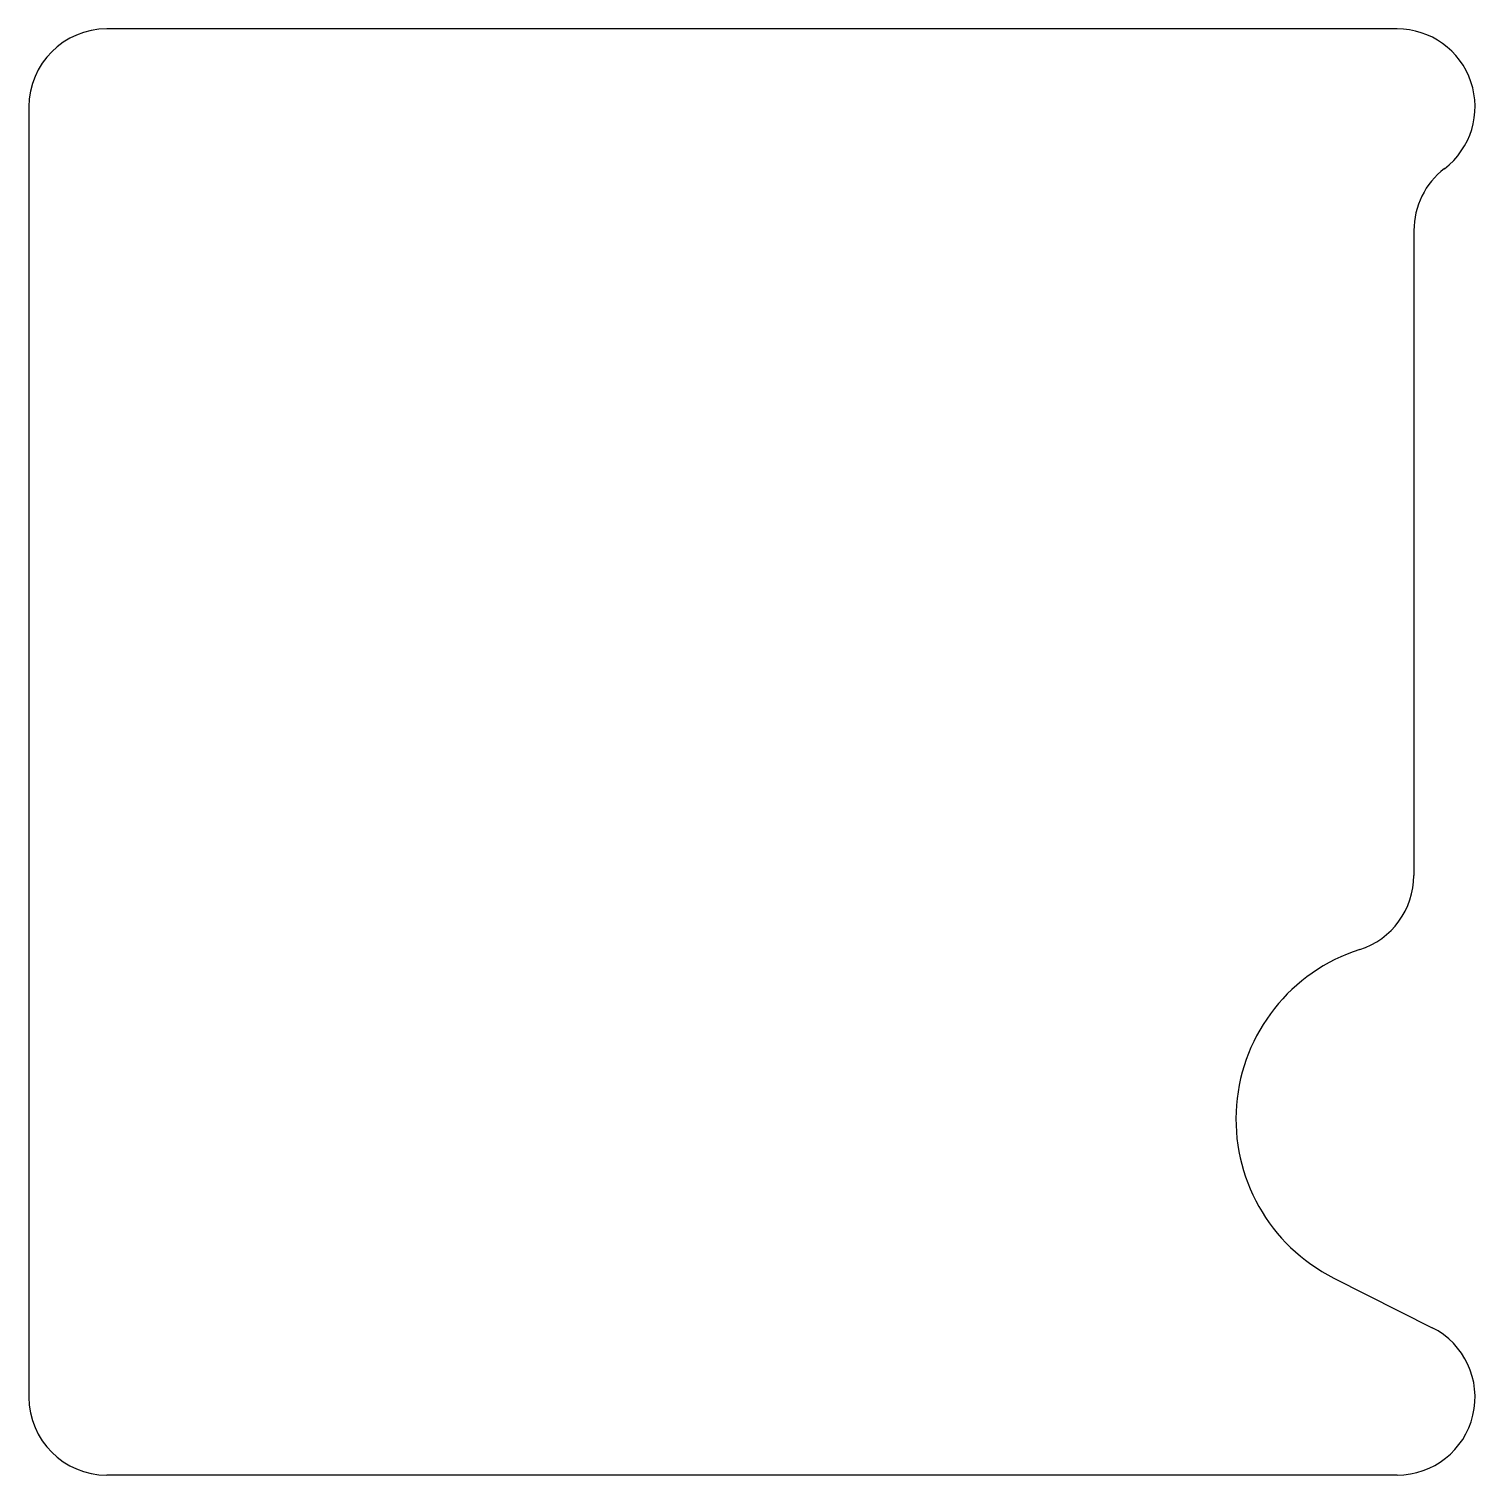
# Model space of a CAD drawing. Header units: millimetres. Extents: x 0 to 65, y -32.5 to 32.5.
import ezdxf

# ---------------------------------------------------------------- set-up
doc = ezdxf.new("R2010")
doc.units = ezdxf.units.MM

msp = doc.modelspace()

# ---------------------------------------------------------------- linework, layer by layer
for p, q in [((61.5, 32.5), (3.5, 32.5)), ((0, 29), (0, -29)), ((62.25, 23.438), (62.25, -5.546)), ((58.649, -23.644), (63.075, -25.875)), ((61.5, -32.5), (3.5, -32.5))]:
    msp.add_line(p, q)
for centre, radius, start, end in [((3.5, 29), 3.5, 90, 180), ((61.5, 29), 3.5, 307.3832, 90), ((65.75, 23.438), 3.5, 127.3832, 180), ((58.75, -5.546), 3.5, 287.71893, 0), ((62.25, -16.5), 8, 107.71893, 243.25219), ((61.5, -29), 3.5, 270, 63.25219), ((3.5, -29), 3.5, 180, 270)]:
    msp.add_arc(centre, radius, start, end)

doc.saveas('drawing.dxf')
